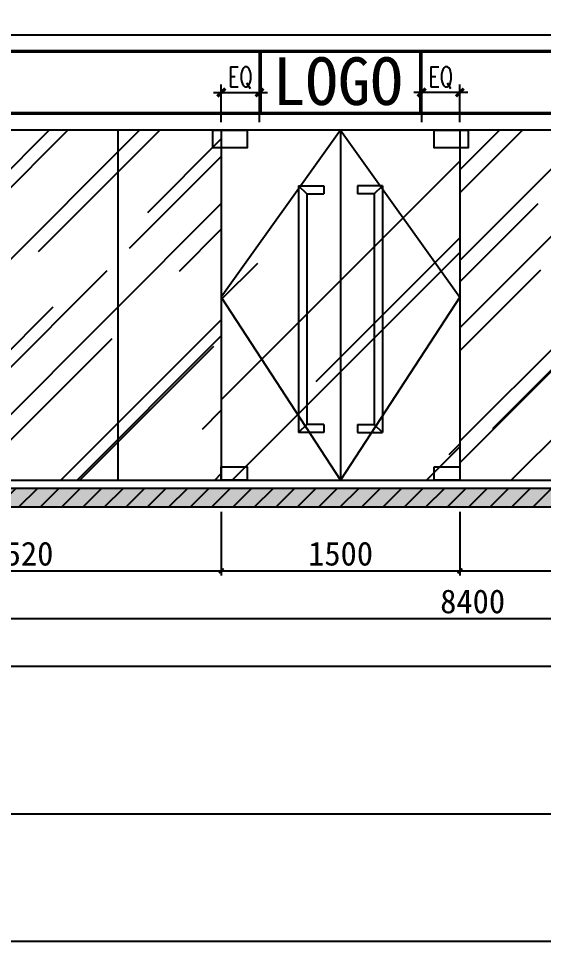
# Model space of a CAD drawing. Header units: millimetres. Extents: x 110215 to 630040, y -488650 to 141897.
# Drawn here: x 244805 to 248107, y 121786 to 127589 of the extents above; entities that cross this region are included whole.
import ezdxf
from ezdxf.xclip import XClip

# ---------------------------------------------------------------- set-up
doc = ezdxf.new("R2010")
doc.units = ezdxf.units.MM
doc.header["$LTSCALE"] = 1000
doc.header["$XCLIPFRAME"] = 0
doc.layers.get('Defpoints').update_dxf_attribs({"color": 2})
for name, color, linetype in [('0-140c立面材料填充', 250, 'Continuous'), ('0-140d立面材料分隔', 146, 'Continuous'), ('0-140立面图剖切线', 4, 'Continuous')]:
    doc.layers.add(name, color=color, linetype=linetype)
doc.styles.add('TXT', font='txt.shx', dxfattribs={"width": 0.7})
doc.styles.add('繁黑体', font='simhei.ttf')
doc.styles.add('黑体', font='simhei.ttf')
doc.dimstyles.new('50', dxfattribs={"dimscale": 50, "dimtxt": 3, "dimasz": 0.6, "dimexe": 0.6, "dimexo": 0.6, "dimtad": 1, "dimdec": 0, "dimdsep": 46, "dimtxsty": '黑体', "dimblk1": 'ARCHTICK', "dimblk2": 'ARCHTICK', "dimsah": 1, "dimcen": 0, "dimdle": 1, "dimclrd": 251, "dimclre": 251, "dimclrt": 2, "dimadec": 0, "dimazin": 0, "dimtfac": 1, "dimtdec": 0, "dimtix": 1, "dimtmove": 2, "dimatfit": 3, "dimldrblk": 'DOT', "dimfxl": 0, "dimtolj": 1, "dimtzin": 0, "dimarcsym": 0})
doc.dimstyles.new('副本 1-50', dxfattribs={"dimscale": 50, "dimtxt": 2.5, "dimasz": 1, "dimexe": 1, "dimexo": 1, "dimgap": 0.6, "dimtad": 1, "dimdec": 0, "dimrnd": 5, "dimzin": 0, "dimdsep": 46, "dimtxsty": 'TXT', "dimblk": 'ARCHTICK', "dimcen": 4, "dimdle": 1, "dimclrd": 3, "dimclre": 3, "dimclrt": 3, "dimadec": 0, "dimazin": 0, "dimtfac": 1, "dimtdec": 0, "dimtix": 1, "dimtmove": 2, "dimatfit": 3, "dimldrblk": 'ARCHTICK', "dimfxl": 0, "dimtolj": 1, "dimtzin": 0, "dimarcsym": 0})

# ---------------------------------------------------------------- blocks, each defined once
blk = doc.blocks.new('_ArchTick')
at = {"color": 0, "linetype": 'ByBlock', "const_width": 0.4}
blk.add_lwpolyline([(-0.5, -0.5), (0.5, 0.5)], dxfattribs=at)
blk = doc.blocks.new('*D130')
at = {"color": 3, "lineweight": -2, "transparency": 16777216}
for p, q in [((2433331.1, 314144.9), (2433331.1, 314382.1)), ((2433571.1, 314144.9), (2433571.1, 314382.1)), ((2433621.1, 314332.1), (2433281.1, 314332.1))]:
    blk.add_line(p, q, dxfattribs=at)
at = {"layer": 'Defpoints', "color": 0, "transparency": 16777216}
for p in [(2433331.1, 314332.1), (2433331.1, 314094.9), (2433571.1, 314094.9)]:
    blk.add_point(p, dxfattribs=at)
at = {"color": 3, "lineweight": -2, "transparency": 16777216, "xscale": 50, "yscale": 50, "zscale": 50, "rotation": 180}
blk.add_blockref('_ArchTick', (2433331.1, 314332.1), dxfattribs=at)
at = {"color": 3, "lineweight": -2, "transparency": 16777216, "xscale": 50, "yscale": 50, "zscale": 50}
blk.add_blockref('_ArchTick', (2433571.1, 314332.1), dxfattribs=at)
at = {"color": 3, "transparency": 16777216, "insert": (2433451.1, 314424.6), "char_height": 125, "attachment_point": 5, "style": 'TXT'}
blk.add_mtext('\\A1;EQ', dxfattribs=at)
blk = doc.blocks.new('*D131')
at = {"color": 3, "lineweight": -2, "transparency": 16777216}
for p, q in [((2432071.1, 314144.9), (2432071.1, 314382.1)), ((2432311.1, 314144.9), (2432311.1, 314382.1)), ((2432021.1, 314332.1), (2432361.1, 314332.1))]:
    blk.add_line(p, q, dxfattribs=at)
at = {"layer": 'Defpoints', "color": 0, "transparency": 16777216}
for p in [(2432311.1, 314332.1), (2432071.1, 314094.9), (2432311.1, 314094.9)]:
    blk.add_point(p, dxfattribs=at)
at = {"color": 3, "lineweight": -2, "transparency": 16777216, "xscale": 50, "yscale": 50, "zscale": 50, "rotation": 180}
blk.add_blockref('_ArchTick', (2432071.1, 314332.1), dxfattribs=at)
at = {"color": 3, "lineweight": -2, "transparency": 16777216, "xscale": 50, "yscale": 50, "zscale": 50}
blk.add_blockref('_ArchTick', (2432311.1, 314332.1), dxfattribs=at)
at = {"color": 3, "transparency": 16777216, "insert": (2432191.1, 314424.6), "char_height": 125, "attachment_point": 5, "style": 'TXT'}
blk.add_mtext('\\A1;EQ', dxfattribs=at)
blk = doc.blocks.new('*D162')
at = {"color": 251, "lineweight": -2, "transparency": 16777216}
for p, q in [((372861.7, 124908.1), (372861.7, 124508.1)), ((375381.7, 124908.1), (375381.7, 124508.1)), ((372811.7, 124538.1), (375431.7, 124538.1))]:
    blk.add_line(p, q, dxfattribs=at)
at = {"layer": 'Defpoints', "color": 0, "transparency": 16777216}
for p in [(372861.7, 124938.1), (375381.7, 124938.1), (375381.7, 124538.1)]:
    blk.add_point(p, dxfattribs=at)
at = {"color": 251, "lineweight": -2, "transparency": 16777216, "xscale": 30, "yscale": 30, "zscale": 30, "rotation": 180}
blk.add_blockref('_ArchTick', (372861.7, 124538.1), dxfattribs=at)
at = {"color": 251, "lineweight": -2, "transparency": 16777216, "xscale": 30, "yscale": 30, "zscale": 30}
blk.add_blockref('_ArchTick', (375381.7, 124538.1), dxfattribs=at)
at = {"color": 2, "transparency": 16777216, "insert": (374121.7, 124645.2), "char_height": 150, "attachment_point": 5, "style": '黑体'}
blk.add_mtext('\\A1;2520', dxfattribs=at)
blk = doc.blocks.new('_DOT')
at = {"color": 0, "linetype": 'ByBlock'}
blk.add_line((-0.5, 0), (-1, 0), dxfattribs=at)
at = {"color": 0, "linetype": 'ByBlock', "const_width": 0.5}
blk.add_lwpolyline([(-0.25, 0, 1), (0.25, 0, 1)], format="xyb", close=True, dxfattribs=at)
blk = doc.blocks.new('*D163')
at = {"color": 251, "lineweight": -2, "transparency": 16777216}
for p, q in [((375381.7, 124908.1), (375381.7, 124508.1)), ((376881.7, 124908.1), (376881.7, 124508.1)), ((375331.7, 124538.1), (376931.7, 124538.1))]:
    blk.add_line(p, q, dxfattribs=at)
at = {"layer": 'Defpoints', "color": 0, "transparency": 16777216}
for p in [(375381.7, 124938.1), (376881.7, 124938.1), (376881.7, 124538.1)]:
    blk.add_point(p, dxfattribs=at)
at = {"color": 251, "lineweight": -2, "transparency": 16777216, "xscale": 30, "yscale": 30, "zscale": 30, "rotation": 180}
blk.add_blockref('_ArchTick', (375381.7, 124538.1), dxfattribs=at)
at = {"color": 251, "lineweight": -2, "transparency": 16777216, "xscale": 30, "yscale": 30, "zscale": 30}
blk.add_blockref('_ArchTick', (376881.7, 124538.1), dxfattribs=at)
at = {"color": 2, "transparency": 16777216, "insert": (376131.7, 124645.2), "char_height": 150, "attachment_point": 5, "style": '黑体'}
blk.add_mtext('\\A1;1500', dxfattribs=at)
blk = doc.blocks.new('*D164')
at = {"color": 251, "lineweight": -2, "transparency": 16777216}
for p, q in [((376881.7, 124908.1), (376881.7, 124508.1)), ((379781.7, 124908.1), (379781.7, 124508.1)), ((376831.7, 124538.1), (379831.7, 124538.1))]:
    blk.add_line(p, q, dxfattribs=at)
at = {"layer": 'Defpoints', "color": 0, "transparency": 16777216}
for p in [(376881.7, 124938.1), (379781.7, 124938.1), (379781.7, 124538.1)]:
    blk.add_point(p, dxfattribs=at)
at = {"color": 251, "lineweight": -2, "transparency": 16777216, "xscale": 30, "yscale": 30, "zscale": 30, "rotation": 180}
blk.add_blockref('_ArchTick', (376881.7, 124538.1), dxfattribs=at)
at = {"color": 251, "lineweight": -2, "transparency": 16777216, "xscale": 30, "yscale": 30, "zscale": 30}
blk.add_blockref('_ArchTick', (379781.7, 124538.1), dxfattribs=at)
at = {"color": 2, "transparency": 16777216, "insert": (378331.7, 124645.2), "char_height": 150, "attachment_point": 5, "style": '黑体'}
blk.add_mtext('\\A1;2900', dxfattribs=at)
blk = doc.blocks.new('*D173')
at = {"color": 251, "lineweight": -2, "transparency": 16777216}
for p, q in [((372762.2, 124508.1), (372762.2, 124208.1)), ((381162.2, 124508.1), (381162.2, 124208.1)), ((372712.2, 124238.1), (381212.2, 124238.1))]:
    blk.add_line(p, q, dxfattribs=at)
at = {"layer": 'Defpoints', "color": 0, "transparency": 16777216}
for p in [(372762.2, 124538.1), (381162.2, 124538.1), (381162.2, 124238.1)]:
    blk.add_point(p, dxfattribs=at)
at = {"color": 251, "lineweight": -2, "transparency": 16777216, "xscale": 30, "yscale": 30, "zscale": 30, "rotation": 180}
blk.add_blockref('_ArchTick', (372762.2, 124238.1), dxfattribs=at)
at = {"color": 251, "lineweight": -2, "transparency": 16777216, "xscale": 30, "yscale": 30, "zscale": 30}
blk.add_blockref('_ArchTick', (381162.2, 124238.1), dxfattribs=at)
at = {"color": 2, "transparency": 16777216, "insert": (376962.2, 124345.2), "char_height": 150, "attachment_point": 5, "style": '黑体'}
blk.add_mtext('\\A1;8400', dxfattribs=at)
blk = doc.blocks.new('*D175')
at = {"color": 251, "lineweight": -2, "transparency": 16777216}
for p, q in [((343132.3, 124208.1), (343132.3, 123908.1)), ((383755, 124208.1), (383755, 123908.1)), ((343082.3, 123938.1), (383805, 123938.1))]:
    blk.add_line(p, q, dxfattribs=at)
at = {"layer": 'Defpoints', "color": 0, "transparency": 16777216}
for p in [(343132.3, 124238.1), (383755, 124238.1), (383755, 123938.1)]:
    blk.add_point(p, dxfattribs=at)
at = {"color": 251, "lineweight": -2, "transparency": 16777216, "xscale": 30, "yscale": 30, "zscale": 30, "rotation": 180}
blk.add_blockref('_ArchTick', (343132.3, 123938.1), dxfattribs=at)
at = {"color": 251, "lineweight": -2, "transparency": 16777216, "xscale": 30, "yscale": 30, "zscale": 30}
blk.add_blockref('_ArchTick', (383755, 123938.1), dxfattribs=at)
at = {"color": 2, "transparency": 16777216, "insert": (363443.6, 124045.2), "char_height": 150, "attachment_point": 5, "style": '黑体'}
blk.add_mtext('\\A1;40623', dxfattribs=at)
blk = doc.blocks.new('kjlkj')
at = {"layer": '0-140c立面材料填充'}
h = blk.add_hatch(dxfattribs=at)
h.set_pattern_fill('AR-RROOF', color=256, scale=50, angle=45, style=0)
h.set_pattern_definition([(45, (2419215.6, 311894.9), (1077.63, 2873.68), [19050, -2540, 6350, -1270]), (45, (2419961, 313538.3), (-2092.4, 296.35), [3810, -419.1, 7620, -952.5]), (45, (2418901.25, 313107.2), (4068.056, 5271.41), [10160, -1778, 5080, -1270])])
h.paths.add_polyline_path([(2433571.1, 314094.9), (2432071.1, 314094.9), (2432071.1, 311894.9), (2433571.1, 311894.9)])
at = {"color": 8}
for p, q in [((2432311.1, 314194.9), (2432311.1, 314594.9)), ((2432321.1, 314194.9), (2432321.1, 314594.9)), ((2433321.1, 314194.9), (2433321.1, 314594.9)), ((2433331.1, 314194.9), (2433331.1, 314594.9))]:
    blk.add_line(p, q, dxfattribs=at)
for points in [[(2432821.1, 314094.9), (2432071.1, 313044.9), (2432821.1, 311894.9)], [(2432821.1, 314094.9), (2433571.1, 313044.9), (2432821.1, 311894.9)]]:
    blk.add_lwpolyline(points, dxfattribs=at)
at = {"layer": '0-140d立面材料分隔'}
for p, q in [((2432071.1, 314094.9), (2432071.1, 311894.9)), ((2432821.1, 314094.9), (2432821.1, 311894.9)), ((2433571.1, 314094.9), (2433571.1, 311894.9))]:
    blk.add_line(p, q, dxfattribs=at)
at = {"layer": '0-140d立面材料分隔', "color": 1}
for p, q in [((2432609.7, 313694.9, -219.5), (2432556.9, 313744.9, -219.5)), ((2432556.9, 313744.9, -219.5), (2432556.9, 312194.9)), ((2432556.9, 313744.9, -219.5), (2432715.4, 313744.9, -219.5)), ((2432715.4, 313744.9, -219.5), (2432715.4, 313694.9, -219.5)), ((2432926.8, 313744.9, -219.5), (2432926.8, 313694.9, -219.5)), ((2433085.4, 313744.9, -219.5), (2432926.8, 313744.9, -219.5)), ((2433032.5, 313694.9, -219.5), (2433085.4, 313744.9, -219.5)), ((2433085.4, 313744.9, -219.5), (2433085.4, 312194.9)), ((2432609.7, 313694.9, -219.5), (2432609.7, 312244.9)), ((2432609.7, 313694.9, -219.5), (2432715.4, 313694.9, -219.5)), ((2433032.5, 313694.9, -219.5), (2432926.8, 313694.9, -219.5)), ((2433032.5, 313694.9, -219.5), (2433032.5, 312244.9)), ((2432609.7, 312244.9), (2432556.9, 312194.9)), ((2432715.4, 312244.9), (2432609.7, 312244.9)), ((2432715.4, 312244.9), (2432715.4, 312194.9)), ((2432926.8, 312244.9), (2433032.5, 312244.9)), ((2432926.8, 312244.9), (2432926.8, 312194.9)), ((2433032.5, 312244.9), (2433085.4, 312194.9)), ((2432715.4, 312194.9), (2432556.9, 312194.9)), ((2432926.8, 312194.9), (2433085.4, 312194.9))]:
    blk.add_line(p, q, dxfattribs=at)
for points in [[(2432018.3, 314094.9), (2432233.1, 314094.9), (2432233.1, 313984.9), (2432018.3, 313984.9)], [(2433409.2, 314094.9), (2433624, 314094.9), (2433624, 313984.9), (2433409.2, 313984.9)], [(2432071.1, 311978.2), (2432233.1, 311978.2), (2432233.1, 311894.9), (2432071.1, 311894.9)], [(2433409.2, 311978.2), (2433571.1, 311978.2), (2433571.1, 311894.9), (2433409.2, 311894.9)]]:
    blk.add_lwpolyline(points, close=True, dxfattribs=at)
at = {"color": 1, "style": '繁黑体'}
blk.add_text('LOGO', height=300, dxfattribs=at).set_placement((2432396, 314253.3, -219.5))
at = {"color": 8}
dim = blk.add_linear_dim(base=(2432311.1, 314332.1), p1=(2432071.1, 314094.9), p2=(2432311.1, 314094.9), text='EQ', dimstyle='副本 1-50', dxfattribs=at)
dim.commit()
dim.dimension.update_dxf_attribs({"geometry": '*D131', "text_midpoint": (2432191.1, 314424.6)})
dim = blk.add_linear_dim(base=(2433331.1, 314332.1), p1=(2433571.1, 314094.9), p2=(2433331.1, 314094.9), angle=180, text='EQ', dimstyle='副本 1-50', dxfattribs=at)
dim.commit()
dim.dimension.update_dxf_attribs({"geometry": '*D130', "text_midpoint": (2433451.1, 314424.6)})
blk = doc.blocks.new('dsafsaefw')
h = blk.add_hatch()
h.set_pattern_fill('ANSI31', color=250, scale=30)
h.paths.add_polyline_path([(383755, 129508.1), (383755, 129358.1), (381466.7, 129358.1), (381466.7, 128658.1), (380853.2, 128658.1), (380853.2, 129358.1), (378799.7, 129358.1), (378799.7, 128658.1), (378184.6, 128658.1), (378184.6, 129358.1), (375510.5, 129358.1), (375510.5, 128658.1), (375010.5, 128658.1), (375010.5, 129358.1), (373060.5, 129358.1), (373060.5, 128658.1), (372460.5, 128658.1), (372460.5, 129358.1), (370711.3, 129358.1), (370711.3, 128658.1), (370211.3, 128658.1), (370211.3, 129358.1), (368460.8, 129358.1), (368460.8, 128658.1), (367860.8, 128658.1), (367860.8, 129358.1), (365710.7, 129358.1), (365710.7, 128658.1), (365110.7, 128658.1), (365110.7, 129358.1), (362810.7, 129358.1), (362810.7, 128658.1), (362210.7, 128658.1), (362210.7, 129358.1), (360060.5, 129358.1), (360060.5, 128658.1), (359460.5, 128658.1), (359460.5, 129358.1), (357209.5, 129358.1), (357209.5, 128658.1), (356709.5, 128658.1), (356709.5, 129358.1), (354409.5, 129358.1), (354409.5, 128658.1), (353909.5, 128658.1), (353909.5, 129358.1), (351634.6, 129358.1), (351634.6, 128658.1), (351034.6, 128658.1), (351034.6, 129358.1), (348810.5, 129358.1), (348810.5, 128658.1), (348310.5, 128658.1), (348310.5, 129358.1), (346010.5, 129358.1), (346010.5, 128658.1), (345510.5, 128658.1), (345510.5, 129358.1), (343731.9, 129358.1), (343731.9, 128658.1), (343132.2, 128658.1), (343132.2, 129508.1)])
h.paths.add_polyline_path([(343132.2, 125058.1), (383755, 125058.1), (383755, 124938.1), (343132.2, 124938.1)])
at = {"layer": '0-140c立面材料填充'}
h = blk.add_hatch(dxfattribs=at)
h.set_pattern_fill('AR-RROOF', color=256, scale=600, angle=45)
h.set_pattern_definition([(45, (382306.8, 211738.64), (509.117, 1357.645), [9000, -1200, 3000, -600]), (45, (382658.9, 212515.05), (-988.535, 140.007), [1800, -198, 3600, -450]), (45, (382158.3, 212311.4), (1921.9162, 2490.43), [4800, -840, 2400, -600])])
h.paths.add_polyline_path([(372861.7, 127308.1), (372861.7, 125108.1), (375381.7, 125108.1), (375381.7, 127308.1)])
h = blk.add_hatch(dxfattribs=at)
h.set_pattern_fill('AR-RROOF', color=256, scale=600, angle=45)
h.set_pattern_definition([(45, (387981.7, 211738.65), (509.117, 1357.645), [9000, -1200, 3000, -600]), (45, (388333.9, 212515.05), (-988.535, 140.007), [1800, -198, 3600, -450]), (45, (387833.23, 212311.4), (1921.9162, 2490.43), [4800, -840, 2400, -600])])
h.paths.add_polyline_path([(379781.7, 125108.1), (379781.7, 127308.1), (376934.6, 127308.1), (376934.6, 127198.1), (376881.7, 127198.1), (376881.7, 125108.1), (377381.3, 125108.1)])
h = blk.add_hatch(dxfattribs=at)
h.set_pattern_fill('AR-CONC', color=256)
h.paths.add_polyline_path([(343132.2, 125058.1), (383755, 125058.1), (383755, 124938.1), (343132.2, 124938.1)])
at = {"color": 251}
blk.add_line((374731.7, 127308.1), (374731.7, 125108.1), dxfattribs=at)
blk.add_lwpolyline([(343132.2, 125058.1), (383755, 125058.1), (383755, 124938.1), (343132.2, 124938.1)], close=True)
at = {"layer": '0-140d立面材料分隔'}
for p, q in [((383755, 127808.1), (372861.7, 127808.1)), ((383755, 127798.1), (372861.7, 127798.1)), ((383755, 127418.1), (372861.7, 127418.1)), ((383755, 127408.1), (372861.7, 127408.1)), ((383755, 127308.1), (372861.7, 127308.1))]:
    blk.add_line(p, q, dxfattribs=at)
at = {"layer": '0-140立面图剖切线'}
for p, q in [((343132.2, 127908.1), (383755, 127908.1)), ((343132.2, 125108.1), (383755, 125108.1))]:
    blk.add_line(p, q, dxfattribs=at)
at = {"color": 8}
blk.add_blockref('kjlkj', (-2056689.4, -186786.7), dxfattribs=at)
for base, p1, p2, picture, middle in [((375381.7, 124538.1), (372861.7, 124938.1), (375381.7, 124938.1), '*D162', (374121.7, 124645.2)), ((376881.7, 124538.1), (375381.7, 124938.1), (376881.7, 124938.1), '*D163', (376131.7, 124645.2)), ((379781.7, 124538.1), (376881.7, 124938.1), (379781.7, 124938.1), '*D164', (378331.7, 124645.2)), ((381162.2, 124238.1), (372762.2, 124538.1), (381162.2, 124538.1), '*D173', (376962.2, 124345.2)), ((383755, 123938.1), (343132.3, 124238.1), (383755, 124238.1), '*D175', (363443.6, 124045.2))]:
    dim = blk.add_linear_dim(base=base, p1=p1, p2=p2, dimstyle='50', override={"dimfxl": 10, "dimarcsym": 1})
    dim.commit()
    dim.dimension.update_dxf_attribs({"geometry": picture, "text_midpoint": middle})

msp = doc.modelspace()

# ---------------------------------------------------------------- linework, layer by layer
msp.add_line((256343.6, 122585.6), (230798.2, 122585.6))
msp.add_lwpolyline([(230798.2, 141896.8), (256343.6, 141896.8), (256343.6, 121785.6), (230798.2, 121785.6)], close=True)

# ---------------------------------------------------------------- block references
ref = msp.add_blockref('dsafsaefw', (-129300.7, -422.1))
XClip(ref).set_block_clipping_path([(363253.8218170909, 123007.6968364543), (384583.5529106562, 132263.2682650257)])

doc.saveas('drawing.dxf')
